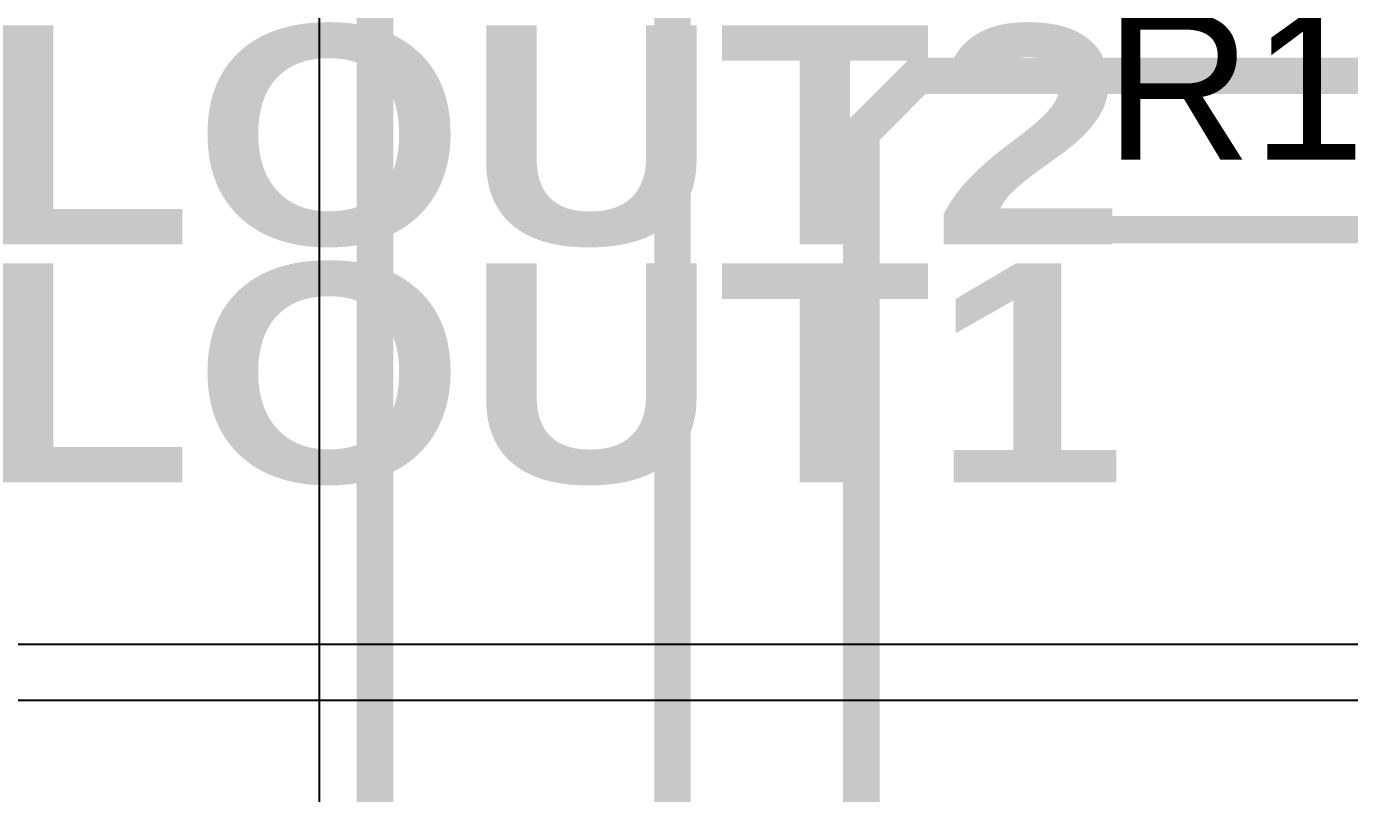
# Model space of a CAD drawing. Header units: inches. Extents: x -1 to 208, y -10 to 150.
# Drawn here: x 14.84 to 24.06, y 56.37 to 61.71 of the extents above; entities that cross this region are included whole.
import ezdxf

# ---------------------------------------------------------------- set-up
doc = ezdxf.new("R2010")
doc.units = ezdxf.units.IN
for name, color, linetype in [('Bottom Layer', 5, 'Continuous'), ('Top Layer', 1, 'Continuous'), ('Top Overlay', 2, 'Continuous')]:
    doc.layers.add(name, color=color, linetype=linetype)
doc.styles.add('Arial', font='', dxfattribs={"height": 0.2})
doc.styles.add('Arial Black_Bold', font='', dxfattribs={"height": 0.2})
doc.styles.get('Arial').set_extended_font_data('Arial')
doc.styles.get('Arial Black_Bold').set_extended_font_data('Arial Black', bold=True)

msp = doc.modelspace()

# ---------------------------------------------------------------- linework, layer by layer
at = {"layer": 'Bottom Layer'}
for p, q in [((24.1387, 57.4115), (13.4104, 57.4115)), ((12.9644, 57.023), (24.1387, 57.023))]:
    msp.add_line(p, q, dxfattribs=at)
at = {"layer": 'Top Layer'}
msp.add_line((16.8793, 64.7582), (16.8793, 55.6929), dxfattribs=at)
for points in [[(17.2677, 54.8776, 0.254, 0.254, 0), (17.2677, 64.7582, 0.254, 0.254, 0)], [(19.3395, 54.8776, 0.254, 0.254, 0), (19.3395, 62.223, 0.254, 0.254, 0)], [(20.6544, 60.975, 0.254, 0.254, 0), (21.0496, 61.3702, 0.254, 0.254, 0)], [(21.0496, 61.3702, 0.254, 0.254, 0), (31.2426, 61.3702, 0.254, 0.254, 0)], [(20.6544, 52.8327, 0.254, 0.254, 0), (20.6544, 60.975, 0.254, 0.254, 0)]]:
    msp.add_lwpolyline(points, format="xyseb", dxfattribs=at)
for points in [[(20.9861, 61.3702, 0.127, 0.127, 1), (21.1131, 61.3702, 0.127, 0.127, 1)], [(20.9861, 61.3702, 0.127, 0.127, 1), (21.1131, 61.3702, 0.127, 0.127, 1)], [(20.5909, 60.975, 0.127, 0.127, 1), (20.7179, 60.975, 0.127, 0.127, 1)], [(20.5909, 60.975, 0.127, 0.127, 1), (20.7179, 60.975, 0.127, 0.127, 1)]]:
    msp.add_lwpolyline(points, format="xyseb", close=True, dxfattribs=at)
at = {"layer": 'Top Overlay'}
msp.add_lwpolyline([(22.0726, 60.2996, 0.1905, 0.1905, 0), (25.4129, 60.2996, 0.1905, 0.1905, 0)], format="xyseb", dxfattribs=at)
msp.add_lwpolyline([(22.025, 60.2996, 0.0952, 0.0952, 1), (22.1202, 60.2996, 0.0952, 0.0952, 1)], format="xyseb", close=True, dxfattribs=at)

# ---------------------------------------------------------------- texts
at = {"layer": 'Top Overlay', "style": 'Arial Black_Bold'}
for s, p in [('LOUT2', (14.5125, 60.1975)), ('LOUT1', (14.5125, 58.5403))]:
    msp.add_text(s, height=1.524, rotation=360, dxfattribs=at).set_placement(p)
at = {"layer": 'Top Overlay', "style": 'Arial'}
msp.add_text('R11', height=1.016, dxfattribs=at).set_placement((22.3497, 60.7864))

doc.saveas('drawing.dxf')
